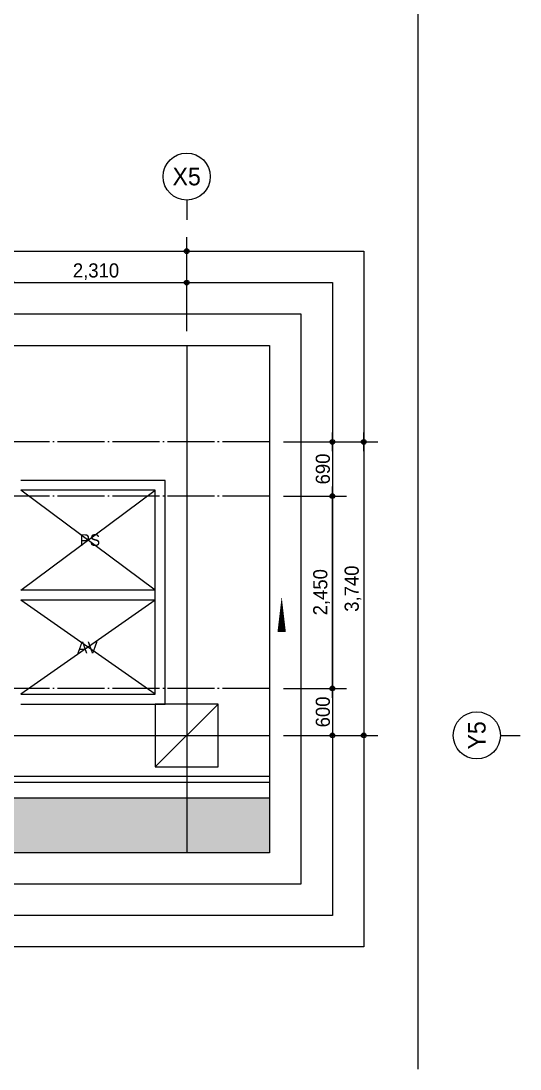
# Model space of a CAD drawing. Header units: millimetres. Extents: x 252711992 to 505989238, y 504776675 to 1009617600.
# Drawn here: x 253229039 to 253235393, y 504804712 to 504818065 of the extents above; entities that cross this region are included whole.
import ezdxf
from ezdxf.enums import TextEntityAlignment as Align
from ezdxf.xclip import XClip

# ---------------------------------------------------------------- set-up
doc = ezdxf.new("R2010")
doc.units = ezdxf.units.MM
doc.header["$XCLIPFRAME"] = 0
doc.linetypes.add('CEN', pattern=[35, 30, -2, 1, -2])
for name, color, linetype in [('$ZCDB_AUDIT_GENERATED_600D18', 7, 'Continuous'), ('4A.TEC CEN', 1, 'CEN'), ('4A.TEC ELE 4', 9, 'Continuous'), ('4A.TEC TEXT 2', 3, 'Continuous'), ('4A.TEC 기둥', 2, 'Continuous'), ('4A.TEC 벽체 3', 4, 'Continuous'), ('4A.TEC 심볼', 7, 'Continuous'), ('4A.TEC 해치 1', 9, 'Continuous'), ('SYM', 1, 'Continuous'), ('TEXT', 7, 'Continuous'), ('㈜SE&C 패턴 1', 8, 'Continuous')]:
    doc.layers.add(name, color=color, linetype=linetype)
doc.layers.add('DEFPOINT', color=135, linetype='Continuous', plot=False)
doc.styles.add('GHS', font='malgun.ttf')
doc.styles.add('나눔고딕', font='')
doc.styles.add('돋움', font='')
doc.styles.add('울릉도L', font='')
doc.styles.get('나눔고딕').set_extended_font_data('Dotum')
doc.styles.get('돋움').set_extended_font_data('Dotum')
doc.styles.get('울릉도L').set_extended_font_data('Dotum')
doc.dimstyles.new('DIM_600(외부치수)', dxfattribs={"dimscale": 400, "dimtxt": 3.3, "dimasz": 1, "dimexe": 2, "dimexo": 2, "dimgap": 1, "dimtad": 1, "dimdec": 0, "dimdsep": 46, "dimlunit": 6, "dimtxsty": '나눔고딕', "dimblk1": 'DIMDOT', "dimblk2": 'DIMDOT', "dimsah": 1, "dimcen": 2.5, "dimdle": 1.5, "dimclrd": 8, "dimclre": 8, "dimclrt": 3, "dimadec": 0, "dimazin": 0, "dimtfac": 1, "dimtdec": 0, "dimtix": 1, "dimtmove": 2, "dimatfit": 3, "dimldrblk": 'DIMDOT', "dimfxl": 1, "dimtvp": 1, "dimtolj": 1, "dimtzin": 0, "dimarcsym": 0})

# ---------------------------------------------------------------- blocks, each defined once
blk = doc.blocks.new('ccs122')
at = {"layer": '4A.TEC 심볼'}
blk.add_line((0, 8), (0, 3), dxfattribs=at)
blk.add_circle((0, 14), 6, dxfattribs=at)
at = {"layer": '4A.TEC TEXT 2', "color": 3, "style": 'GHS'}
blk.add_attdef('NO', text='', height=4.5, dxfattribs=at).set_placement((-0.01, 14.02), align=Align.MIDDLE_CENTER)
blk = doc.blocks.new('dwgFD3B')
at = {"layer": '4A.TEC CEN', "color": 250, "ltscale": 500}
blk.add_line((49194.51, -169936.83, -3333.33), (358000, -169936.83, -3333.33), dxfattribs=at)
at = {"layer": '4A.TEC CEN', "color": 250, "ltscale": 500, "elevation": -3333.33}
blk.add_lwpolyline([(208807.63, -39163.16), (208807.63, -267000)], dxfattribs=at)
blk = doc.blocks.new('DIMDOT')
at = {"color": 0}
blk.add_line((-2, 0), (2, 0), dxfattribs=at)
for radius in [0.5, 0.25]:
    blk.add_circle((0, 0), radius, dxfattribs=at)
blk = doc.blocks.new('*D389')
at = {"layer": '$ZCDB_AUDIT_GENERATED_600D18', "color": 8, "lineweight": -2, "transparency": 16777216}
for p, q in [((253220149, 504814112), (253220149, 504815312)), ((253231149, 504814112), (253231149, 504815312)), ((253220209, 504815132), (253231089, 504815132))]:
    blk.add_line(p, q, dxfattribs=at)
at = {"layer": 'Defpoints', "color": 0, "transparency": 16777216}
for p in [(253231149, 504815132), (253220149, 504813932, 0), (253231149, 504813932)]:
    blk.add_point(p, dxfattribs=at)
at = {"layer": '$ZCDB_AUDIT_GENERATED_600D18', "color": 8, "lineweight": -2, "transparency": 16777216, "xscale": 60, "yscale": 60, "zscale": 60, "rotation": 180}
blk.add_blockref('DIMDOT', (253220149, 504815132), dxfattribs=at)
at = {"layer": '$ZCDB_AUDIT_GENERATED_600D18', "color": 8, "lineweight": -2, "transparency": 16777216, "xscale": 60, "yscale": 60, "zscale": 60}
blk.add_blockref('DIMDOT', (253231149, 504815132), dxfattribs=at)
at = {"layer": '$ZCDB_AUDIT_GENERATED_600D18', "color": 3, "transparency": 16777216, "insert": (253225649, 504815270), "char_height": 180, "attachment_point": 5, "style": '나눔고딕'}
blk.add_mtext('\\A1;11,000', dxfattribs=at)
blk = doc.blocks.new('*D390')
at = {"layer": '$ZCDB_AUDIT_GENERATED_600D18', "color": 8, "lineweight": -2, "transparency": 16777216}
for p, q in [((253228839, 504814112), (253228839, 504814912)), ((253231149, 504814112), (253231149, 504814912)), ((253228899, 504814732), (253231089, 504814732))]:
    blk.add_line(p, q, dxfattribs=at)
at = {"layer": 'Defpoints', "color": 0, "transparency": 16777216}
for p in [(253231149, 504814732), (253228839, 504813932, 569), (253231149, 504813932, 4431)]:
    blk.add_point(p, dxfattribs=at)
at = {"layer": '$ZCDB_AUDIT_GENERATED_600D18', "color": 8, "lineweight": -2, "transparency": 16777216, "xscale": 60, "yscale": 60, "zscale": 60, "rotation": 180}
blk.add_blockref('DIMDOT', (253228839, 504814732), dxfattribs=at)
at = {"layer": '$ZCDB_AUDIT_GENERATED_600D18', "color": 8, "lineweight": -2, "transparency": 16777216, "xscale": 60, "yscale": 60, "zscale": 60}
blk.add_blockref('DIMDOT', (253231149, 504814732), dxfattribs=at)
at = {"layer": '$ZCDB_AUDIT_GENERATED_600D18', "color": 3, "transparency": 16777216, "insert": (253229994, 504814870), "char_height": 180, "attachment_point": 5, "style": '나눔고딕'}
blk.add_mtext('\\A1;2,310', dxfattribs=at)
blk = doc.blocks.new('*D395')
at = {"layer": '$ZCDB_AUDIT_GENERATED_600D18', "color": 8, "lineweight": -2, "transparency": 16777216}
for p, q in [((253232383, 504812702), (253233583, 504812702)), ((253233403, 504812642), (253233403, 504809022)), ((253232383, 504808962), (253233583, 504808962))]:
    blk.add_line(p, q, dxfattribs=at)
at = {"layer": 'Defpoints', "color": 0, "transparency": 16777216}
for p in [(253232203, 504812702, 0), (253232203, 504808962, 0), (253233403, 504808962)]:
    blk.add_point(p, dxfattribs=at)
at = {"layer": '$ZCDB_AUDIT_GENERATED_600D18', "color": 8, "lineweight": -2, "transparency": 16777216, "xscale": 60, "yscale": 60, "zscale": 60}
for p, rotation in [((253233403, 504812702), 90), ((253233403, 504808962), 270)]:
    blk.add_blockref('DIMDOT', p, dxfattribs=dict(at, rotation=rotation))
at = {"layer": '$ZCDB_AUDIT_GENERATED_600D18', "color": 3, "transparency": 16777216, "insert": (253233266, 504810832), "char_height": 180, "attachment_point": 5, "rotation": 90, "style": '나눔고딕'}
blk.add_mtext('\\A1;3,740', dxfattribs=at)
blk = doc.blocks.new('*D396')
at = {"layer": '$ZCDB_AUDIT_GENERATED_600D18', "color": 8, "lineweight": -2, "transparency": 16777216}
for p, q in [((253232383, 504812702), (253233183, 504812702)), ((253233003, 504812642), (253233003, 504812072)), ((253232383, 504812012), (253233183, 504812012))]:
    blk.add_line(p, q, dxfattribs=at)
at = {"layer": 'Defpoints', "color": 0, "transparency": 16777216}
for p in [(253232203, 504812702, 0), (253232203, 504812012, 0), (253233003, 504812012)]:
    blk.add_point(p, dxfattribs=at)
at = {"layer": '$ZCDB_AUDIT_GENERATED_600D18', "color": 8, "lineweight": -2, "transparency": 16777216, "xscale": 60, "yscale": 60, "zscale": 60}
for p, rotation in [((253233003, 504812702), 90), ((253233003, 504812012), 270)]:
    blk.add_blockref('DIMDOT', p, dxfattribs=dict(at, rotation=rotation))
at = {"layer": '$ZCDB_AUDIT_GENERATED_600D18', "color": 3, "transparency": 16777216, "insert": (253232883, 504812357), "char_height": 180, "attachment_point": 5, "rotation": 90, "style": '나눔고딕'}
blk.add_mtext('\\A1;690', dxfattribs=at)
blk = doc.blocks.new('*D397')
at = {"layer": '$ZCDB_AUDIT_GENERATED_600D18', "color": 8, "lineweight": -2, "transparency": 16777216}
for p, q in [((253232383, 504812012), (253233183, 504812012)), ((253233003, 504809622), (253233003, 504811952)), ((253232383, 504809562), (253233183, 504809562))]:
    blk.add_line(p, q, dxfattribs=at)
at = {"layer": 'Defpoints', "color": 0, "transparency": 16777216}
for p in [(253232203, 504812012, 0), (253233003, 504812012), (253232203, 504809562, 0)]:
    blk.add_point(p, dxfattribs=at)
at = {"layer": '$ZCDB_AUDIT_GENERATED_600D18', "color": 8, "lineweight": -2, "transparency": 16777216, "xscale": 60, "yscale": 60, "zscale": 60}
for p, rotation in [((253233003, 504812012), 90), ((253233003, 504809562), 270)]:
    blk.add_blockref('DIMDOT', p, dxfattribs=dict(at, rotation=rotation))
at = {"layer": '$ZCDB_AUDIT_GENERATED_600D18', "color": 3, "transparency": 16777216, "insert": (253232866, 504810787), "char_height": 180, "attachment_point": 5, "rotation": 90, "style": '나눔고딕'}
blk.add_mtext('\\A1;2,450', dxfattribs=at)
blk = doc.blocks.new('*D398')
at = {"layer": '$ZCDB_AUDIT_GENERATED_600D18', "color": 8, "lineweight": -2, "transparency": 16777216}
for p, q in [((253232383, 504809562), (253233183, 504809562)), ((253233003, 504809502), (253233003, 504809022)), ((253232383, 504808962), (253233183, 504808962))]:
    blk.add_line(p, q, dxfattribs=at)
at = {"layer": 'Defpoints', "color": 0, "transparency": 16777216}
for p in [(253232203, 504809562, 0), (253232203, 504808962, 0), (253233003, 504808962)]:
    blk.add_point(p, dxfattribs=at)
at = {"layer": '$ZCDB_AUDIT_GENERATED_600D18', "color": 8, "lineweight": -2, "transparency": 16777216, "xscale": 60, "yscale": 60, "zscale": 60}
for p, rotation in [((253233003, 504809562), 90), ((253233003, 504808962), 270)]:
    blk.add_blockref('DIMDOT', p, dxfattribs=dict(at, rotation=rotation))
at = {"layer": '$ZCDB_AUDIT_GENERATED_600D18', "color": 3, "transparency": 16777216, "insert": (253232883, 504809262), "char_height": 180, "attachment_point": 5, "rotation": 90, "style": '나눔고딕'}
blk.add_mtext('\\A1;600', dxfattribs=at)
blk = doc.blocks.new('A$C8f3d9ad0')
at = {"layer": '㈜SE&C 패턴 1'}
h = blk.add_hatch(dxfattribs=at)
h.set_pattern_fill('ANSI31', color=253, scale=50, angle=270, style=0)
h.set_pattern_definition([(270, (-8191918.33, 2394613.07), (274.963066, 1e-11), [158.75, -317.5]), (30, (-8191918.33, 2394613.07), (-137.481533, 238.125), [158.75, -317.5]), (330, (-8191918.33, 2394454.32), (137.481533, 238.125), [158.75, -317.5])])
h.paths.add_polyline_path([(21800, 1200), (66777, 1200), (66777, 5788), (67402, 5955), (66152, 6290), (66777, 6457), (66777, 10800), (21800, 10800, -0.414214), (9600, 23000), (0, 23000, 0.414214), (21800, 1200)])
at = {"elevation": 0, "flags": 128}
for points in [[(66777, 10800), (21300, 10800, -0.422787), (9600, 23000)], [(66777, 11000), (21300, 11000, -0.422931), (9800, 23000)]]:
    blk.add_lwpolyline(points, format="xyb", dxfattribs=at)
at = {"layer": '4A.TEC 벽체 3', "elevation": 0}
for points in [[(27300, 78200), (82300, 78200), (82300, 89200), (112000, 89200), (112000, 0), (71300, 0), (71300, 11000), (27300, 11000)], [(27375, 78125), (82375, 78125), (82375, 89125), (111925, 89125), (111925, 75), (71375, 75), (71375, 11075), (27375, 11075)]]:
    blk.add_lwpolyline(points, close=True, dxfattribs=at)
blk = doc.blocks.new('c1')
at = {"layer": '4A.TEC 기둥'}
blk.add_lwpolyline([(1156776, -1012079), (1157576, -1012079), (1157576, -1011279), (1156776, -1011279)], close=True, dxfattribs=at)
at = {"layer": 'DEFPOINT'}
blk.add_line((1156776, -1012079), (1157576, -1011279), dxfattribs=at)

msp = doc.modelspace()

# ---------------------------------------------------------------- linework, layer by layer
at = {"layer": '4A.TEC CEN', "ltscale": 20}
for p, q in [((253232203.05, 504812702.14, 1666.67), (253218892.67, 504812702.14, 1666.67)), ((253232203.05, 504812012.14, 1666.67), (253226188.77, 504812012.14, 1666.67)), ((253232203.05, 504809562.14, 1666.67), (253218892.67, 504809562.14, 1666.67))]:
    msp.add_line(p, q, dxfattribs=at)
at = {"layer": '4A.TEC 벽체 3'}
for p, q in [((253230748.78, 504810812.14, -3332.88), (253229038.78, 504810812.14, -3332.88)), ((253230748.78, 504810687.14, -3332.88), (253229038.78, 504810687.14, -3332.88)), ((253230748.78, 504809362.14, -3332.88), (253230748.78, 504808562.14, -3332.88))]:
    msp.add_line(p, q, dxfattribs=at)
at = {"layer": '4A.TEC 벽체 3', "elevation": -3332.88, "flags": 128}
for points in [[(253229038.78, 504809362.14), (253230873.78, 504809362.14), (253230873.78, 504812212.14), (253229038.78, 504812212.14)], [(253229038.78, 504809487.14), (253230748.78, 504809487.14), (253230748.78, 504812087.14), (253229038.78, 504812087.14)]]:
    msp.add_lwpolyline(points, dxfattribs=at)
at = {"layer": '4A.TEC 해치 1'}
for p, q in [((253229038.78, 504810812.14, -3332.88), (253230748.78, 504812087.14, -3332.88)), ((253230748.78, 504810812.14, -3332.88), (253229038.78, 504812087.14, -3332.88)), ((253230748.78, 504810687.14, -3332.88), (253229038.78, 504809487.14, -3332.88)), ((253230748.78, 504809487.14, -3332.88), (253229038.78, 504810687.14, -3332.88))]:
    msp.add_line(p, q, dxfattribs=at)
at = {"layer": 'DEFPOINT'}
msp.add_line((253234091.54, 504831962.29, 3333.33), (253234091.54, 504804712.29, 3333.33), dxfattribs=at)
at = {"layer": 'DEFPOINT', "elevation": 3333.33}
for points in [[(253217692.67, 504815132.16), (253233403.05, 504815132.16), (253233403.05, 504806267.16), (253217692.67, 504806267.16)], [(253218092.67, 504814732.16), (253233003.05, 504814732.16), (253233003.05, 504806667.16), (253218092.67, 504806667.16)], [(253218492.67, 504814332.16), (253232603.05, 504814332.16), (253232603.05, 504807067.16), (253218492.67, 504807067.16)], [(253218892.67, 504813932.16), (253232203.05, 504813932.16), (253232203.05, 504807467.16), (253218892.67, 504807467.16)]]:
    msp.add_lwpolyline(points, close=True, dxfattribs=at)
at = {"layer": 'SYM', "elevation": 1666.67}
msp.add_lwpolyline([(253232357.91, 504810731.32, 0, 106.74, 0), (253232357.91, 504810278.45, 0, 0, 0), (253231044.96, 504810278.45, 0, 0, 0)], format="xyseb", dxfattribs=at)

# ---------------------------------------------------------------- block references
ref = msp.add_blockref('dwgFD3B', (253022341.15, 504978898.98, 0.45))
XClip(ref).set_block_clipping_path([(196551.5201089978, -171431.8169596791), (209861.9006240964, -164966.8169608712)])
at = {"layer": '4A.TEC ELE 4'}
ref = msp.add_blockref('A$C8f3d9ad0', (253192248.77, 504797362.14, -3332.43), dxfattribs=at)
XClip(ref).set_block_clipping_path([(26643.8961713016, 10105.0191228986), (39954.2766864002, 16570.0191217065)])
at = {"layer": '4A.TEC 기둥'}
msp.add_blockref('c1', (252073973.1, 505820641.48, -3332.88), dxfattribs=at)
at = {"layer": '4A.TEC 심볼'}
ref = msp.add_blockref('ccs122', (253231148.78, 504815382.16, -7764.32), dxfattribs=dict(at, xscale=49.99999977496833, yscale=49.99999977496833, zscale=49.99999977496833))
ref.add_attrib('NO', 'X5', dxfattribs={"layer": '0', "color": 3, "height": 225, "style": '울릉도L'}).set_placement((253231148.47, 504816083.06, -7764.32), align=Align.MIDDLE_CENTER)
ref = msp.add_blockref('ccs122', (253235542.67, 504808963.18, -4999.55), dxfattribs=dict(at, xscale=49.99999977496833, yscale=49.99999977496833, zscale=49.99999977496833, rotation=90))
ref.add_attrib('NO', 'Y5', dxfattribs={"layer": '0', "color": 3, "height": 225, "rotation": 90, "style": '울릉도L'}).set_placement((253234841.77, 504808962.87, -4999.55), align=Align.MIDDLE_CENTER)

# ---------------------------------------------------------------- texts
at = {"layer": 'TEXT', "style": '돋움'}
for s, p in [('PS', (253229915.89, 504811451.43, -3333.33)), ('AV', (253229885.42, 504810082.78, -3333.33))]:
    msp.add_text(s, height=150, dxfattribs=at).set_placement(p, align=Align.MIDDLE_CENTER)

# ---------------------------------------------------------------- dimensions: what is measured, and where the dimension line sits
at = {"layer": '$ZCDB_AUDIT_GENERATED_600D18'}
for base, p1, p2, picture, middle in [((253231148.78, 504815132.16, -7764.32), (253220148.78, 504813932.16, -7764.32), (253231148.78, 504813932.16, -7764.32), '*D389', (253225648.78, 504815269.62, -7764.32)), ((253231148.78, 504814732.16, -7764.32), (253228838.77, 504813932.16, -7195.76), (253231148.78, 504813932.16, -3332.88), '*D390', (253229993.77, 504814869.62, -7764.32))]:
    dim = msp.add_linear_dim(base=base, p1=p1, p2=p2, dimstyle='DIM_600(외부치수)', override={"dimscale": 300, "dimtxt": 0.6, "dimasz": 0.2, "dimexe": 0.6, "dimexo": 0.6, "dimgap": 0.1, "dimdec": 1, "dimblk1": 'DIMDOT', "dimblk2": 'DIMDOT', "dimdle": 0.5}, dxfattribs=at)
    dim.commit()
    dim.dimension.update_dxf_attribs({"geometry": picture, "text_midpoint": middle})
for base, p1, p2, angle, picture, middle in [((253233403.05, 504808962.14, -4999.55), (253232203.05, 504812702.14, -4999.55), (253232203.05, 504808962.14, -4999.55), 270, '*D395', (253233265.59, 504810832.14, -4999.55)), ((253233003.05, 504812012.14, -4999.55), (253232203.05, 504812702.14, -4999.55), (253232203.05, 504812012.14, -4999.55), 270, '*D396', (253232882.93, 504812357.14, -4999.55)), ((253233003.05, 504812012.14, -4999.55), (253232203.05, 504809562.14, -4999.55), (253232203.05, 504812012.14, -4999.55), 90, '*D397', (253232865.59, 504810787.14, -4999.55)), ((253233003.05, 504808962.14, -4999.55), (253232203.05, 504809562.14, -4999.55), (253232203.05, 504808962.14, -4999.55), 270, '*D398', (253232882.93, 504809262.14, -4999.55))]:
    dim = msp.add_linear_dim(base=base, p1=p1, p2=p2, angle=angle, dimstyle='DIM_600(외부치수)', override={"dimscale": 300, "dimtxt": 0.6, "dimasz": 0.2, "dimexe": 0.6, "dimexo": 0.6, "dimgap": 0.1, "dimdec": 1, "dimblk1": 'DIMDOT', "dimblk2": 'DIMDOT', "dimdle": 0.5}, dxfattribs=at)
    dim.commit()
    dim.dimension.update_dxf_attribs({"geometry": picture, "text_midpoint": middle})

doc.saveas('drawing.dxf')
